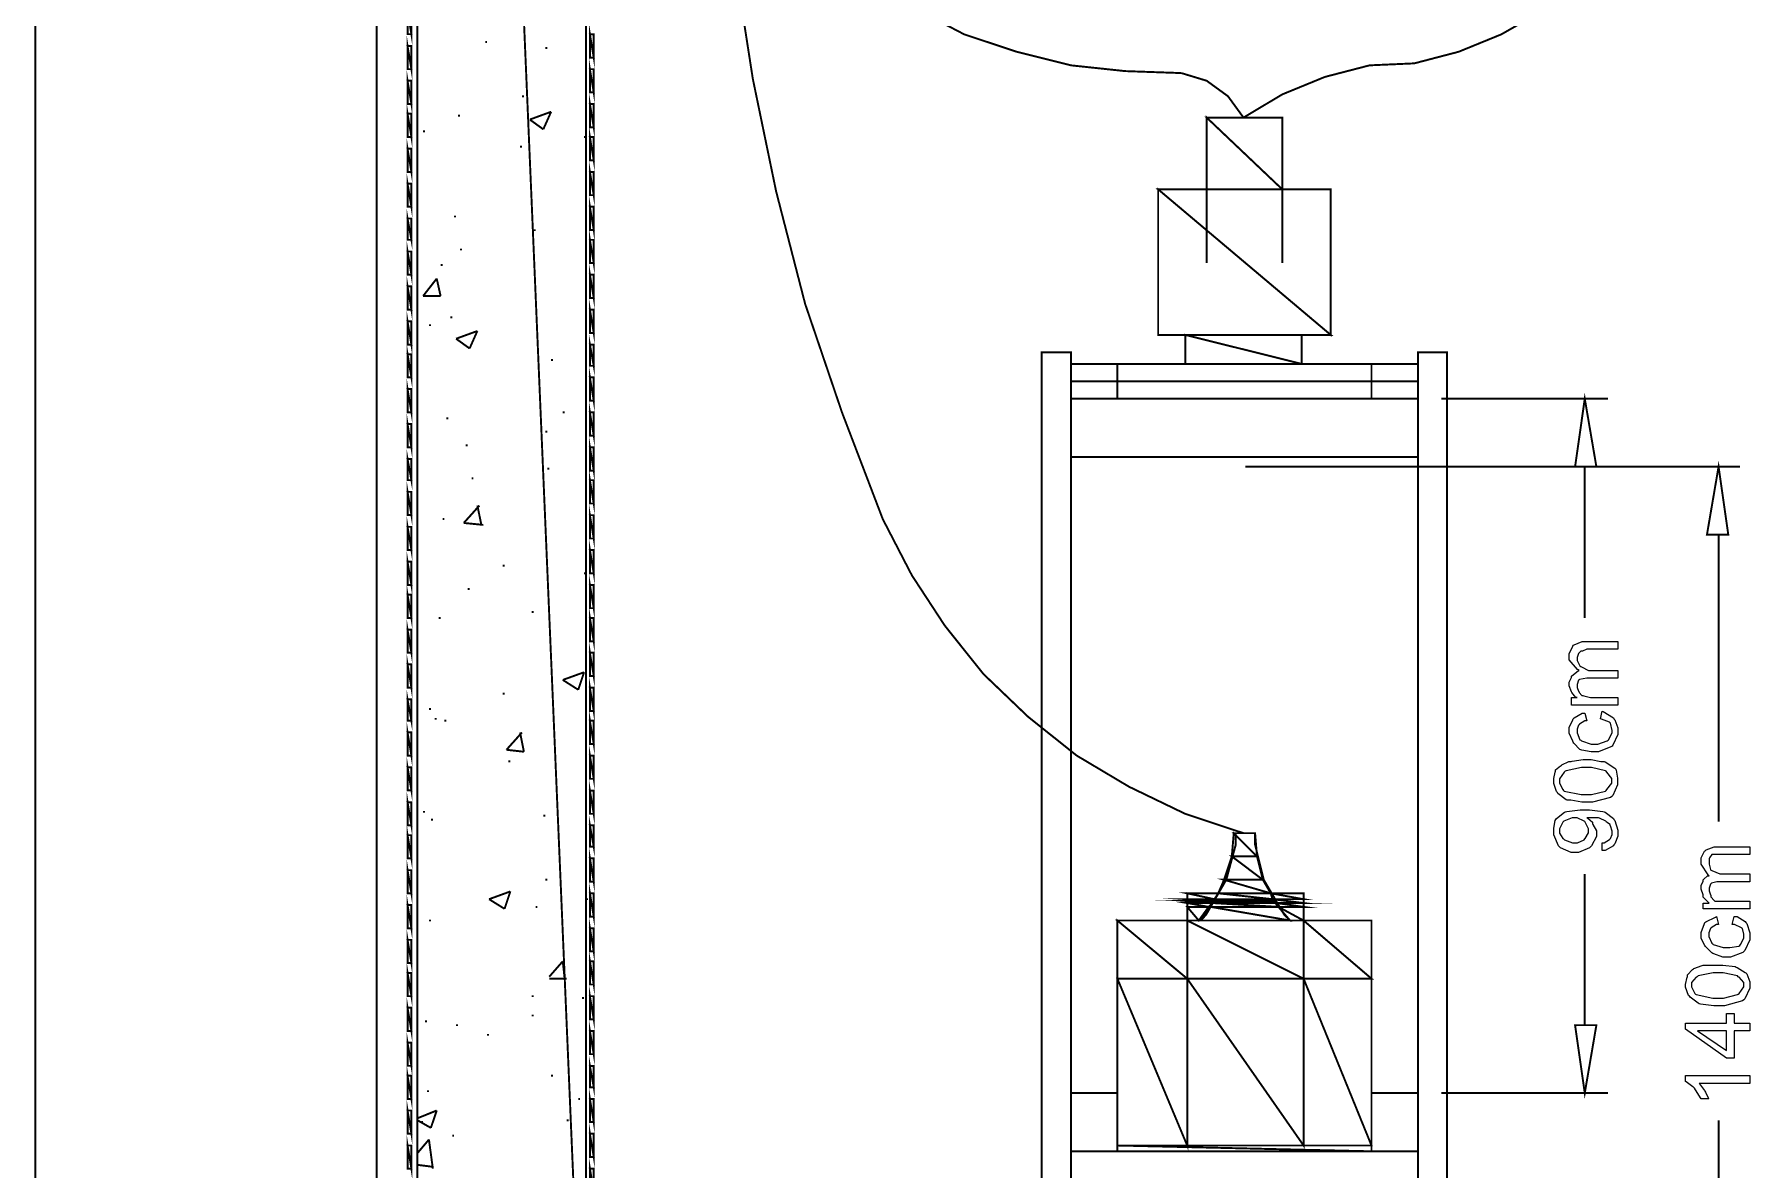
# Model space of a CAD drawing. Header units: metres. Extents: x -593 to 248, y 430 to 1024.
# Drawn here: x -518.93 to -481.42, y 874.8 to 899.62 of the extents above; entities that cross this region are included whole.
import ezdxf

# ---------------------------------------------------------------- set-up
doc = ezdxf.new("R2010")
doc.units = ezdxf.units.M
doc.header["$MEASUREMENT"] = 0
for name, color, linetype in [('C00-00-00-BLACK', 7, 'Continuous'), ('C00-7E-FF', 150, 'Continuous'), ('C00-FF-00', 3, 'Continuous'), ('C62-64-65', 252, 'Continuous'), ('C93-95-97', 253, 'Continuous'), ('CFF-00-00', 1, 'Continuous'), ('CFF-7E-00', 30, 'Continuous')]:
    doc.layers.add(name, color=color, linetype=linetype)

msp = doc.modelspace()

# ---------------------------------------------------------------- linework, layer by layer
at = {"layer": 'C00-00-00-BLACK', "const_width": 0.0423}
for points in [[(-506.871, 868.083), (-506.871, 967.316)], [(-510.558, 958.754), (-510.558, 868.083), (-506.871, 868.083)], [(-510.516, 908.564), (-511.45, 908.564), (-511.45, 872.788)], [(-509.074, 899.45), (-509.032, 899.45)], [(-507.76, 899.323), (-507.717, 899.323)], [(-508.27, 898.265), (-508.228, 898.265)], [(-509.669, 897.842), (-509.627, 897.842)], [(-508.1, 897.756), (-507.633, 897.926)], [(-508.1, 897.756), (-507.804, 897.543)], [(-507.804, 897.543), (-507.633, 897.926)], [(-493.297, 894.619), (-493.297, 897.799), (-491.644, 897.799), (-491.644, 894.619)], [(-510.432, 897.5), (-510.389, 897.5)], [(-506.912, 897.373), (-506.871, 897.373)], [(-508.312, 897.161), (-508.27, 897.161)], [(-491.644, 896.23), (-490.585, 896.23), (-490.585, 893.049), (-494.358, 893.049), (-494.358, 896.23), (-493.297, 896.23)], [(-509.754, 895.637), (-509.712, 895.637)], [(-508.016, 895.338), (-507.973, 895.338)], [(-509.627, 894.915), (-509.585, 894.915)], [(-510.432, 893.899), (-510.135, 894.28)], [(-510.05, 893.899), (-510.135, 894.28)], [(-510.05, 894.576), (-510.008, 894.576)], [(-510.432, 893.899), (-510.05, 893.899)], [(-510.305, 893.261), (-510.262, 893.261)], [(-509.839, 893.431), (-509.796, 893.431)], [(-509.712, 892.965), (-509.246, 893.134)], [(-509.712, 892.965), (-509.416, 892.753)], [(-509.416, 892.753), (-509.246, 893.134)], [(-493.766, 892.415), (-493.766, 893.049)], [(-491.221, 892.415), (-491.221, 893.049)], [(-507.633, 892.499), (-507.59, 892.499)], [(-496.903, 868.126), (-496.903, 892.669), (-496.265, 892.669), (-496.265, 868.126)], [(-496.265, 892.415), (-488.675, 892.415)], [(-495.25, 892.415), (-495.25, 891.653)], [(-489.693, 892.415), (-489.693, 891.653)], [(-488.04, 868.126), (-488.04, 892.669), (-488.675, 892.669), (-488.675, 868.126)], [(-496.265, 892.033), (-488.675, 892.033)], [(-496.265, 891.653), (-488.675, 891.653)], [(-507.378, 891.354), (-507.337, 891.354)], [(-509.923, 891.227), (-509.882, 891.227)], [(-507.76, 890.931), (-507.717, 890.931)], [(-509.5, 890.633), (-509.457, 890.633)], [(-496.265, 890.38), (-488.675, 890.38)], [(-509.373, 889.914), (-509.331, 889.914)], [(-507.717, 890.126), (-507.674, 890.126)], [(-510.008, 889.022), (-509.966, 889.022)], [(-509.543, 888.938), (-509.201, 889.319)], [(-509.158, 888.896), (-509.246, 889.319)], [(-509.543, 888.938), (-509.117, 888.896)], [(-508.694, 888.007), (-508.651, 888.007)], [(-506.912, 887.837), (-506.871, 887.837)], [(-509.457, 887.496), (-509.416, 887.496)], [(-510.093, 886.862), (-510.05, 886.862)], [(-508.059, 886.989), (-508.016, 886.989)], [(-507.378, 885.507), (-506.912, 885.675)], [(-507.04, 885.292), (-506.912, 885.675)], [(-507.378, 885.507), (-507.04, 885.292)], [(-508.694, 885.208), (-508.651, 885.208)], [(-510.305, 884.869), (-510.262, 884.869)], [(-510.178, 884.657), (-510.135, 884.657)], [(-509.966, 884.614), (-509.923, 884.614)], [(-508.609, 883.98), (-508.27, 884.36)], [(-508.228, 883.937), (-508.312, 884.36)], [(-508.609, 883.98), (-508.228, 883.937)], [(-508.566, 883.725), (-508.524, 883.725)], [(-510.432, 882.623), (-510.389, 882.623)], [(-510.262, 882.453), (-510.219, 882.453)], [(-507.804, 882.537), (-507.76, 882.537)], [(-493.427, 880.248), (-493.309, 880.376), (-492.868, 881.14), (-492.662, 881.904), (-492.662, 882.157)], [(-492.705, 882.157), (-492.239, 882.157)], [(-492.239, 882.157), (-492.239, 881.904), (-492.049, 881.14), (-491.602, 880.376), (-491.474, 880.248)], [(-508.99, 880.714), (-508.524, 880.884)], [(-508.651, 880.503), (-508.524, 880.884)], [(-507.76, 881.139), (-507.717, 881.139)], [(-491.897, 880.843), (-491.178, 880.843), (-491.178, 875.33), (-493.723, 875.33), (-493.723, 880.843), (-493.044, 880.843)], [(-508.99, 880.714), (-508.651, 880.503)], [(-507.973, 880.546), (-507.932, 880.546)], [(-506.871, 880.714), (-506.828, 880.714)], [(-510.305, 880.248), (-510.262, 880.248)], [(-489.693, 875.203), (-489.693, 880.248), (-495.25, 880.248), (-495.25, 875.203)], [(-507.674, 879.019), (-507.378, 879.357)], [(-507.337, 878.977), (-507.378, 879.357)], [(-507.674, 878.977), (-507.294, 878.977)], [(-495.25, 878.977), (-493.723, 878.977)], [(-491.178, 878.977), (-489.693, 878.977)], [(-508.059, 878.595), (-508.016, 878.595)], [(-506.955, 878.553), (-506.912, 878.553)], [(-508.059, 878.172), (-508.016, 878.172)], [(-510.389, 878.045), (-510.347, 878.045)], [(-509.712, 877.961), (-509.669, 877.961)], [(-509.032, 877.749), (-508.99, 877.749)], [(-507.633, 876.857), (-507.59, 876.857)], [(-510.347, 876.518), (-510.305, 876.518)], [(-507.04, 876.348), (-506.998, 876.348)], [(-496.265, 876.477), (-495.25, 876.477)], [(-489.693, 876.477), (-488.675, 876.477)], [(-510.558, 875.925), (-510.135, 876.095)], [(-510.262, 875.715), (-510.135, 876.095)], [(-510.558, 875.883), (-510.262, 875.715)], [(-510.474, 875.842), (-510.432, 875.842)], [(-509.796, 875.545), (-509.754, 875.545)], [(-507.294, 875.883), (-507.251, 875.883)], [(-510.558, 875.161), (-510.305, 875.46)], [(-510.219, 874.823), (-510.305, 875.46)], [(-496.265, 875.203), (-488.675, 875.203)], [(-510.558, 874.907), (-510.219, 874.864)]]:
    msp.add_lwpolyline(points, dxfattribs=at)
at = {"layer": 'C00-7E-FF', "const_width": 0.0423}
for points in [[(-518.914, 868.676), (-518.914, 909.922)], [(-488.167, 891.653), (-484.518, 891.653)], [(-492.451, 890.169), (-481.635, 890.169)], [(-485.029, 890.169), (-485.029, 886.862)], [(-482.103, 888.683), (-482.103, 882.411)], [(-485.029, 877.961), (-485.029, 881.265)], [(-488.167, 876.477), (-484.518, 876.477)], [(-482.103, 869.61), (-482.103, 875.883)]]:
    msp.add_lwpolyline(points, dxfattribs=at)
for points in [[(-485.241, 890.169), (-484.775, 890.169), (-485.029, 891.653), (-485.241, 890.169)], [(-482.357, 888.683), (-481.891, 888.683), (-482.103, 890.169), (-482.357, 888.683)], [(-485.241, 877.961), (-484.775, 877.961), (-485.029, 876.477), (-485.241, 877.961)]]:
    msp.add_lwpolyline(points, close=True, dxfattribs=at)
at = {"layer": 'C00-7E-FF'}
for points in [[(-485.241, 890.169), (-484.775, 890.169), (-485.029, 891.653), (-485.241, 890.169)], [(-482.357, 888.683), (-481.891, 888.683), (-482.103, 890.169), (-482.357, 888.683)], [(-485.241, 877.961), (-484.775, 877.961), (-485.029, 876.477), (-485.241, 877.961)]]:
    msp.add_lwpolyline(points, close=True, dxfattribs=at)
at = {"layer": 'C00-FF-00', "const_width": 0.0423}
for points in [[(-510.773, 900.13), (-510.688, 899.622), (-510.773, 899.622), (-510.773, 900.13)], [(-510.688, 900.13), (-510.773, 900.13), (-510.688, 899.622), (-510.688, 900.13)], [(-510.773, 899.365), (-510.688, 898.857), (-510.773, 898.857), (-510.773, 899.365)], [(-506.701, 899.619), (-506.785, 899.619), (-506.701, 899.111), (-506.701, 899.619)], [(-506.785, 899.619), (-506.701, 899.111), (-506.785, 899.111), (-506.785, 899.619)], [(-510.688, 899.365), (-510.773, 899.365), (-510.688, 898.857), (-510.688, 899.365)], [(-510.773, 898.604), (-510.688, 898.095), (-510.773, 898.095), (-510.773, 898.604)], [(-506.701, 898.857), (-506.785, 898.857), (-506.701, 898.349), (-506.701, 898.857)], [(-506.785, 898.857), (-506.701, 898.349), (-506.785, 898.349), (-506.785, 898.857)], [(-510.688, 898.604), (-510.773, 898.604), (-510.688, 898.095), (-510.688, 898.604)], [(-510.773, 897.883), (-510.688, 897.376), (-510.773, 897.376), (-510.773, 897.883)], [(-506.701, 898.095), (-506.785, 898.095), (-506.701, 897.587), (-506.701, 898.095)], [(-506.785, 898.095), (-506.701, 897.587), (-506.785, 897.587), (-506.785, 898.095)], [(-510.688, 897.883), (-510.773, 897.883), (-510.688, 897.376), (-510.688, 897.883)], [(-510.773, 897.118), (-510.688, 896.611), (-510.773, 896.611), (-510.773, 897.118)], [(-506.701, 897.373), (-506.785, 897.373), (-506.701, 896.865), (-506.701, 897.373)], [(-506.785, 897.373), (-506.701, 896.865), (-506.785, 896.865), (-506.785, 897.373)], [(-510.688, 897.118), (-510.773, 897.118), (-510.688, 896.611), (-510.688, 897.118)], [(-510.773, 896.356), (-510.688, 895.849), (-510.773, 895.849), (-510.773, 896.356)], [(-506.701, 896.611), (-506.785, 896.611), (-506.701, 896.103), (-506.701, 896.611)], [(-506.785, 896.611), (-506.701, 896.103), (-506.785, 896.103), (-506.785, 896.611)], [(-510.688, 896.356), (-510.773, 896.356), (-510.688, 895.849), (-510.688, 896.356)], [(-510.773, 895.593), (-510.688, 895.127), (-510.773, 895.127), (-510.773, 895.593)], [(-506.701, 895.849), (-506.785, 895.849), (-506.701, 895.341), (-506.701, 895.849)], [(-506.785, 895.849), (-506.701, 895.341), (-506.785, 895.341), (-506.785, 895.849)], [(-510.688, 895.593), (-510.773, 895.593), (-510.688, 895.127), (-510.688, 895.593)], [(-510.773, 894.872), (-510.688, 894.365), (-510.773, 894.365), (-510.773, 894.872)], [(-506.701, 895.127), (-506.785, 895.127), (-506.701, 894.619), (-506.701, 895.127)], [(-506.785, 895.127), (-506.701, 894.619), (-506.785, 894.619), (-506.785, 895.127)], [(-510.688, 894.872), (-510.773, 894.872), (-510.688, 894.365), (-510.688, 894.872)], [(-510.773, 894.11), (-510.688, 893.603), (-510.773, 893.603), (-510.773, 894.11)], [(-506.701, 894.365), (-506.785, 894.365), (-506.701, 893.856), (-506.701, 894.365)], [(-506.785, 894.365), (-506.701, 893.856), (-506.785, 893.856), (-506.785, 894.365)], [(-510.688, 894.11), (-510.773, 894.11), (-510.688, 893.603), (-510.688, 894.11)], [(-510.773, 893.345), (-510.688, 892.838), (-510.773, 892.838), (-510.773, 893.345)], [(-506.701, 893.6), (-506.785, 893.6), (-506.701, 893.092), (-506.701, 893.6)], [(-506.785, 893.6), (-506.701, 893.092), (-506.785, 893.092), (-506.785, 893.6)], [(-510.688, 893.345), (-510.773, 893.345), (-510.688, 892.838), (-510.688, 893.345)], [(-510.773, 892.626), (-510.688, 892.119), (-510.773, 892.119), (-510.773, 892.626)], [(-506.701, 892.838), (-506.785, 892.838), (-506.701, 892.372), (-506.701, 892.838)], [(-506.785, 892.838), (-506.701, 892.372), (-506.785, 892.372), (-506.785, 892.838)], [(-510.688, 892.626), (-510.773, 892.626), (-510.688, 892.119), (-510.688, 892.626)], [(-510.773, 891.864), (-510.688, 891.357), (-510.773, 891.357), (-510.773, 891.864)], [(-506.701, 892.119), (-506.785, 892.119), (-506.701, 891.61), (-506.701, 892.119)], [(-506.785, 892.119), (-506.701, 891.61), (-506.785, 891.61), (-506.785, 892.119)], [(-510.688, 891.864), (-510.773, 891.864), (-510.688, 891.357), (-510.688, 891.864)], [(-510.773, 891.099), (-510.688, 890.592), (-510.773, 890.592), (-510.773, 891.099)], [(-506.701, 891.354), (-506.785, 891.354), (-506.701, 890.846), (-506.701, 891.354)], [(-506.785, 891.354), (-506.701, 890.846), (-506.785, 890.846), (-506.785, 891.354)], [(-510.688, 891.099), (-510.773, 891.099), (-510.688, 890.592), (-510.688, 891.099)], [(-510.773, 890.337), (-510.688, 889.873), (-510.773, 889.873), (-510.773, 890.337)], [(-506.701, 890.592), (-506.785, 890.592), (-506.701, 890.084), (-506.701, 890.592)], [(-506.785, 890.592), (-506.701, 890.084), (-506.785, 890.084), (-506.785, 890.592)], [(-510.688, 890.337), (-510.773, 890.337), (-510.688, 889.873), (-510.688, 890.337)], [(-510.773, 889.618), (-510.688, 889.111), (-510.773, 889.111), (-510.773, 889.618)], [(-506.701, 889.873), (-506.785, 889.873), (-506.701, 889.364), (-506.701, 889.873)], [(-506.785, 889.873), (-506.701, 889.364), (-506.785, 889.364), (-506.785, 889.873)], [(-510.688, 889.618), (-510.773, 889.618), (-510.688, 889.111), (-510.688, 889.618)], [(-510.773, 888.853), (-510.688, 888.346), (-510.773, 888.346), (-510.773, 888.853)], [(-506.701, 889.108), (-506.785, 889.108), (-506.701, 888.599), (-506.701, 889.108)], [(-506.785, 889.108), (-506.701, 888.599), (-506.785, 888.599), (-506.785, 889.108)], [(-510.688, 888.853), (-510.773, 888.853), (-510.688, 888.346), (-510.688, 888.853)], [(-510.773, 888.091), (-510.688, 887.584), (-510.773, 887.584), (-510.773, 888.091)], [(-506.701, 888.346), (-506.785, 888.346), (-506.701, 887.837), (-506.701, 888.346)], [(-506.785, 888.346), (-506.701, 887.837), (-506.785, 887.837), (-506.785, 888.346)], [(-510.688, 888.091), (-510.773, 888.091), (-510.688, 887.584), (-510.688, 888.091)], [(-510.773, 887.369), (-510.688, 886.862), (-510.773, 886.862), (-510.773, 887.369)], [(-506.701, 887.584), (-506.785, 887.584), (-506.701, 887.075), (-506.701, 887.584)], [(-506.785, 887.584), (-506.701, 887.075), (-506.785, 887.075), (-506.785, 887.584)], [(-510.688, 887.369), (-510.773, 887.369), (-510.688, 886.862), (-510.688, 887.369)], [(-510.773, 886.607), (-510.688, 886.1), (-510.773, 886.1), (-510.773, 886.607)], [(-506.701, 886.862), (-506.785, 886.862), (-506.701, 886.353), (-506.701, 886.862)], [(-506.785, 886.862), (-506.701, 886.353), (-506.785, 886.353), (-506.785, 886.862)], [(-510.688, 886.607), (-510.773, 886.607), (-510.688, 886.1), (-510.688, 886.607)], [(-510.773, 885.845), (-510.688, 885.338), (-510.773, 885.338), (-510.773, 885.845)], [(-506.701, 886.1), (-506.785, 886.1), (-506.701, 885.591), (-506.701, 886.1)], [(-506.785, 886.1), (-506.701, 885.591), (-506.785, 885.591), (-506.785, 886.1)], [(-510.688, 885.845), (-510.773, 885.845), (-510.688, 885.338), (-510.688, 885.845)], [(-510.773, 885.08), (-510.688, 884.614), (-510.773, 884.614), (-510.773, 885.08)], [(-506.701, 885.335), (-506.785, 885.335), (-506.701, 884.826), (-506.701, 885.335)], [(-506.785, 885.335), (-506.701, 884.826), (-506.785, 884.826), (-506.785, 885.335)], [(-510.688, 885.08), (-510.773, 885.08), (-510.688, 884.614), (-510.688, 885.08)], [(-510.773, 884.36), (-510.688, 883.853), (-510.773, 883.853), (-510.773, 884.36)], [(-506.701, 884.614), (-506.785, 884.614), (-506.701, 884.107), (-506.701, 884.614)], [(-506.785, 884.614), (-506.701, 884.107), (-506.785, 884.107), (-506.785, 884.614)], [(-510.688, 884.36), (-510.773, 884.36), (-510.688, 883.853), (-510.688, 884.36)], [(-510.773, 883.598), (-510.688, 883.091), (-510.773, 883.091), (-510.773, 883.598)], [(-506.701, 883.853), (-506.785, 883.853), (-506.701, 883.345), (-506.701, 883.853)], [(-506.785, 883.853), (-506.701, 883.345), (-506.785, 883.345), (-506.785, 883.853)], [(-510.688, 883.598), (-510.773, 883.598), (-510.688, 883.091), (-510.688, 883.598)], [(-510.773, 882.834), (-510.688, 882.327), (-510.773, 882.327), (-510.773, 882.834)], [(-506.701, 883.089), (-506.785, 883.089), (-506.701, 882.58), (-506.701, 883.089)], [(-506.785, 883.089), (-506.701, 882.58), (-506.785, 882.58), (-506.785, 883.089)], [(-510.688, 882.834), (-510.773, 882.834), (-510.688, 882.327), (-510.688, 882.834)], [(-510.773, 882.114), (-510.688, 881.606), (-510.773, 881.606), (-510.773, 882.114)], [(-506.701, 882.327), (-506.785, 882.327), (-506.701, 881.861), (-506.701, 882.327)], [(-506.785, 882.327), (-506.701, 881.861), (-506.785, 881.861), (-506.785, 882.327)], [(-510.688, 882.114), (-510.773, 882.114), (-510.688, 881.606), (-510.688, 882.114)], [(-510.773, 881.349), (-510.688, 880.843), (-510.773, 880.843), (-510.773, 881.349)], [(-506.701, 881.606), (-506.785, 881.606), (-506.701, 881.099), (-506.701, 881.606)], [(-506.785, 881.606), (-506.701, 881.099), (-506.785, 881.099), (-506.785, 881.606)], [(-510.688, 881.349), (-510.773, 881.349), (-510.688, 880.843), (-510.688, 881.349)], [(-510.773, 880.587), (-510.688, 880.08), (-510.773, 880.08), (-510.773, 880.587)], [(-506.701, 880.843), (-506.785, 880.843), (-506.701, 880.334), (-506.701, 880.843)], [(-506.785, 880.843), (-506.701, 880.334), (-506.785, 880.334), (-506.785, 880.843)], [(-510.688, 880.587), (-510.773, 880.587), (-510.688, 880.08), (-510.688, 880.587)], [(-510.773, 879.825), (-510.688, 879.318), (-510.773, 879.318), (-510.773, 879.825)], [(-506.701, 880.08), (-506.785, 880.08), (-506.701, 879.572), (-506.701, 880.08)], [(-506.785, 880.08), (-506.701, 879.572), (-506.785, 879.572), (-506.785, 880.08)], [(-510.688, 879.825), (-510.773, 879.825), (-510.688, 879.318), (-510.688, 879.825)], [(-510.773, 879.103), (-510.688, 878.595), (-510.773, 878.595), (-510.773, 879.103)], [(-506.701, 879.357), (-506.785, 879.357), (-506.701, 878.85), (-506.701, 879.357)], [(-506.785, 879.357), (-506.701, 878.85), (-506.785, 878.85), (-506.785, 879.357)], [(-510.688, 879.103), (-510.773, 879.103), (-510.688, 878.595), (-510.688, 879.103)], [(-510.773, 878.341), (-510.688, 877.834), (-510.773, 877.834), (-510.773, 878.341)], [(-506.701, 878.595), (-506.785, 878.595), (-506.701, 878.088), (-506.701, 878.595)], [(-506.785, 878.595), (-506.701, 878.088), (-506.785, 878.088), (-506.785, 878.595)], [(-510.688, 878.341), (-510.773, 878.341), (-510.688, 877.834), (-510.688, 878.341)], [(-510.773, 877.579), (-510.688, 877.072), (-510.773, 877.072), (-510.773, 877.579)], [(-506.701, 877.834), (-506.785, 877.834), (-506.701, 877.326), (-506.701, 877.834)], [(-506.785, 877.834), (-506.701, 877.326), (-506.785, 877.326), (-506.785, 877.834)], [(-510.688, 877.579), (-510.773, 877.579), (-510.688, 877.072), (-510.688, 877.579)], [(-510.773, 876.857), (-510.688, 876.348), (-510.773, 876.348), (-510.773, 876.857)], [(-506.701, 877.069), (-506.785, 877.069), (-506.701, 876.604), (-506.701, 877.069)], [(-506.785, 877.069), (-506.701, 876.604), (-506.785, 876.604), (-506.785, 877.069)], [(-510.688, 876.857), (-510.773, 876.857), (-510.688, 876.348), (-510.688, 876.857)], [(-510.773, 876.095), (-510.688, 875.586), (-510.773, 875.586), (-510.773, 876.095)], [(-506.701, 876.348), (-506.785, 876.348), (-506.701, 875.842), (-506.701, 876.348)], [(-506.785, 876.348), (-506.701, 875.842), (-506.785, 875.842), (-506.785, 876.348)], [(-510.688, 876.095), (-510.773, 876.095), (-510.688, 875.586), (-510.688, 876.095)], [(-510.773, 875.33), (-510.688, 874.823), (-510.773, 874.823), (-510.773, 875.33)], [(-506.701, 875.586), (-506.785, 875.586), (-506.701, 875.08), (-506.701, 875.586)], [(-506.785, 875.586), (-506.701, 875.08), (-506.785, 875.08), (-506.785, 875.586)], [(-510.688, 875.33), (-510.773, 875.33), (-510.688, 874.823), (-510.688, 875.33)], [(-506.701, 874.823), (-506.785, 874.823), (-506.701, 874.315), (-506.701, 874.823)], [(-506.785, 874.823), (-506.701, 874.315), (-506.785, 874.315), (-506.785, 874.823)]]:
    msp.add_lwpolyline(points, close=True, dxfattribs=at)
at = {"layer": 'C00-FF-00'}
for points in [[(-506.701, 899.619), (-506.785, 899.619), (-506.701, 899.111), (-506.701, 899.619)], [(-506.785, 899.619), (-506.701, 899.111), (-506.785, 899.111), (-506.785, 899.619)], [(-510.688, 899.365), (-510.773, 899.365), (-510.688, 898.857), (-510.688, 899.365)], [(-510.773, 899.365), (-510.688, 898.857), (-510.773, 898.857), (-510.773, 899.365)], [(-506.701, 898.857), (-506.785, 898.857), (-506.701, 898.349), (-506.701, 898.857)], [(-506.785, 898.857), (-506.701, 898.349), (-506.785, 898.349), (-506.785, 898.857)], [(-510.688, 898.604), (-510.773, 898.604), (-510.688, 898.095), (-510.688, 898.604)], [(-510.773, 898.604), (-510.688, 898.095), (-510.773, 898.095), (-510.773, 898.604)], [(-506.701, 898.095), (-506.785, 898.095), (-506.701, 897.587), (-506.701, 898.095)], [(-506.785, 898.095), (-506.701, 897.587), (-506.785, 897.587), (-506.785, 898.095)], [(-510.688, 897.883), (-510.773, 897.883), (-510.688, 897.376), (-510.688, 897.883)], [(-510.773, 897.883), (-510.688, 897.376), (-510.773, 897.376), (-510.773, 897.883)], [(-506.701, 897.373), (-506.785, 897.373), (-506.701, 896.865), (-506.701, 897.373)], [(-506.785, 897.373), (-506.701, 896.865), (-506.785, 896.865), (-506.785, 897.373)], [(-510.688, 897.118), (-510.773, 897.118), (-510.688, 896.611), (-510.688, 897.118)], [(-510.773, 897.118), (-510.688, 896.611), (-510.773, 896.611), (-510.773, 897.118)], [(-506.701, 896.611), (-506.785, 896.611), (-506.701, 896.103), (-506.701, 896.611)], [(-506.785, 896.611), (-506.701, 896.103), (-506.785, 896.103), (-506.785, 896.611)], [(-510.688, 896.356), (-510.773, 896.356), (-510.688, 895.849), (-510.688, 896.356)], [(-510.773, 896.356), (-510.688, 895.849), (-510.773, 895.849), (-510.773, 896.356)], [(-506.701, 895.849), (-506.785, 895.849), (-506.701, 895.341), (-506.701, 895.849)], [(-506.785, 895.849), (-506.701, 895.341), (-506.785, 895.341), (-506.785, 895.849)], [(-510.688, 895.593), (-510.773, 895.593), (-510.688, 895.127), (-510.688, 895.593)], [(-510.773, 895.593), (-510.688, 895.127), (-510.773, 895.127), (-510.773, 895.593)], [(-506.701, 895.127), (-506.785, 895.127), (-506.701, 894.619), (-506.701, 895.127)], [(-506.785, 895.127), (-506.701, 894.619), (-506.785, 894.619), (-506.785, 895.127)], [(-510.688, 894.872), (-510.773, 894.872), (-510.688, 894.365), (-510.688, 894.872)], [(-510.773, 894.872), (-510.688, 894.365), (-510.773, 894.365), (-510.773, 894.872)], [(-506.701, 894.365), (-506.785, 894.365), (-506.701, 893.856), (-506.701, 894.365)], [(-506.785, 894.365), (-506.701, 893.856), (-506.785, 893.856), (-506.785, 894.365)], [(-510.688, 894.11), (-510.773, 894.11), (-510.688, 893.603), (-510.688, 894.11)], [(-510.773, 894.11), (-510.688, 893.603), (-510.773, 893.603), (-510.773, 894.11)], [(-506.701, 893.6), (-506.785, 893.6), (-506.701, 893.092), (-506.701, 893.6)], [(-506.785, 893.6), (-506.701, 893.092), (-506.785, 893.092), (-506.785, 893.6)], [(-510.688, 893.345), (-510.773, 893.345), (-510.688, 892.838), (-510.688, 893.345)], [(-510.773, 893.345), (-510.688, 892.838), (-510.773, 892.838), (-510.773, 893.345)], [(-506.701, 892.838), (-506.785, 892.838), (-506.701, 892.372), (-506.701, 892.838)], [(-506.785, 892.838), (-506.701, 892.372), (-506.785, 892.372), (-506.785, 892.838)], [(-510.688, 892.626), (-510.773, 892.626), (-510.688, 892.119), (-510.688, 892.626)], [(-510.773, 892.626), (-510.688, 892.119), (-510.773, 892.119), (-510.773, 892.626)], [(-506.701, 892.119), (-506.785, 892.119), (-506.701, 891.61), (-506.701, 892.119)], [(-506.785, 892.119), (-506.701, 891.61), (-506.785, 891.61), (-506.785, 892.119)], [(-510.688, 891.864), (-510.773, 891.864), (-510.688, 891.357), (-510.688, 891.864)], [(-510.773, 891.864), (-510.688, 891.357), (-510.773, 891.357), (-510.773, 891.864)], [(-506.701, 891.354), (-506.785, 891.354), (-506.701, 890.846), (-506.701, 891.354)], [(-506.785, 891.354), (-506.701, 890.846), (-506.785, 890.846), (-506.785, 891.354)], [(-510.688, 891.099), (-510.773, 891.099), (-510.688, 890.592), (-510.688, 891.099)], [(-510.773, 891.099), (-510.688, 890.592), (-510.773, 890.592), (-510.773, 891.099)], [(-506.701, 890.592), (-506.785, 890.592), (-506.701, 890.084), (-506.701, 890.592)], [(-506.785, 890.592), (-506.701, 890.084), (-506.785, 890.084), (-506.785, 890.592)], [(-510.688, 890.337), (-510.773, 890.337), (-510.688, 889.873), (-510.688, 890.337)], [(-510.773, 890.337), (-510.688, 889.873), (-510.773, 889.873), (-510.773, 890.337)], [(-506.701, 889.873), (-506.785, 889.873), (-506.701, 889.364), (-506.701, 889.873)], [(-506.785, 889.873), (-506.701, 889.364), (-506.785, 889.364), (-506.785, 889.873)], [(-510.688, 889.618), (-510.773, 889.618), (-510.688, 889.111), (-510.688, 889.618)], [(-510.773, 889.618), (-510.688, 889.111), (-510.773, 889.111), (-510.773, 889.618)], [(-506.701, 889.108), (-506.785, 889.108), (-506.701, 888.599), (-506.701, 889.108)], [(-506.785, 889.108), (-506.701, 888.599), (-506.785, 888.599), (-506.785, 889.108)], [(-510.688, 888.853), (-510.773, 888.853), (-510.688, 888.346), (-510.688, 888.853)], [(-510.773, 888.853), (-510.688, 888.346), (-510.773, 888.346), (-510.773, 888.853)], [(-506.701, 888.346), (-506.785, 888.346), (-506.701, 887.837), (-506.701, 888.346)], [(-506.785, 888.346), (-506.701, 887.837), (-506.785, 887.837), (-506.785, 888.346)], [(-510.688, 888.091), (-510.773, 888.091), (-510.688, 887.584), (-510.688, 888.091)], [(-510.773, 888.091), (-510.688, 887.584), (-510.773, 887.584), (-510.773, 888.091)], [(-506.701, 887.584), (-506.785, 887.584), (-506.701, 887.075), (-506.701, 887.584)], [(-506.785, 887.584), (-506.701, 887.075), (-506.785, 887.075), (-506.785, 887.584)], [(-510.688, 887.369), (-510.773, 887.369), (-510.688, 886.862), (-510.688, 887.369)], [(-510.773, 887.369), (-510.688, 886.862), (-510.773, 886.862), (-510.773, 887.369)], [(-506.701, 886.862), (-506.785, 886.862), (-506.701, 886.353), (-506.701, 886.862)], [(-506.785, 886.862), (-506.701, 886.353), (-506.785, 886.353), (-506.785, 886.862)], [(-510.688, 886.607), (-510.773, 886.607), (-510.688, 886.1), (-510.688, 886.607)], [(-510.773, 886.607), (-510.688, 886.1), (-510.773, 886.1), (-510.773, 886.607)], [(-506.701, 886.1), (-506.785, 886.1), (-506.701, 885.591), (-506.701, 886.1)], [(-506.785, 886.1), (-506.701, 885.591), (-506.785, 885.591), (-506.785, 886.1)], [(-510.688, 885.845), (-510.773, 885.845), (-510.688, 885.338), (-510.688, 885.845)], [(-510.773, 885.845), (-510.688, 885.338), (-510.773, 885.338), (-510.773, 885.845)], [(-506.701, 885.335), (-506.785, 885.335), (-506.701, 884.826), (-506.701, 885.335)], [(-506.785, 885.335), (-506.701, 884.826), (-506.785, 884.826), (-506.785, 885.335)], [(-510.688, 885.08), (-510.773, 885.08), (-510.688, 884.614), (-510.688, 885.08)], [(-510.773, 885.08), (-510.688, 884.614), (-510.773, 884.614), (-510.773, 885.08)], [(-506.701, 884.614), (-506.785, 884.614), (-506.701, 884.107), (-506.701, 884.614)], [(-506.785, 884.614), (-506.701, 884.107), (-506.785, 884.107), (-506.785, 884.614)], [(-510.688, 884.36), (-510.773, 884.36), (-510.688, 883.853), (-510.688, 884.36)], [(-510.773, 884.36), (-510.688, 883.853), (-510.773, 883.853), (-510.773, 884.36)], [(-506.701, 883.853), (-506.785, 883.853), (-506.701, 883.345), (-506.701, 883.853)], [(-506.785, 883.853), (-506.701, 883.345), (-506.785, 883.345), (-506.785, 883.853)], [(-510.688, 883.598), (-510.773, 883.598), (-510.688, 883.091), (-510.688, 883.598)], [(-510.773, 883.598), (-510.688, 883.091), (-510.773, 883.091), (-510.773, 883.598)], [(-506.701, 883.089), (-506.785, 883.089), (-506.701, 882.58), (-506.701, 883.089)], [(-506.785, 883.089), (-506.701, 882.58), (-506.785, 882.58), (-506.785, 883.089)], [(-510.688, 882.834), (-510.773, 882.834), (-510.688, 882.327), (-510.688, 882.834)], [(-510.773, 882.834), (-510.688, 882.327), (-510.773, 882.327), (-510.773, 882.834)], [(-506.701, 882.327), (-506.785, 882.327), (-506.701, 881.861), (-506.701, 882.327)], [(-506.785, 882.327), (-506.701, 881.861), (-506.785, 881.861), (-506.785, 882.327)], [(-510.688, 882.114), (-510.773, 882.114), (-510.688, 881.606), (-510.688, 882.114)], [(-510.773, 882.114), (-510.688, 881.606), (-510.773, 881.606), (-510.773, 882.114)], [(-506.701, 881.606), (-506.785, 881.606), (-506.701, 881.099), (-506.701, 881.606)], [(-506.785, 881.606), (-506.701, 881.099), (-506.785, 881.099), (-506.785, 881.606)], [(-510.688, 881.349), (-510.773, 881.349), (-510.688, 880.843), (-510.688, 881.349)], [(-510.773, 881.349), (-510.688, 880.843), (-510.773, 880.843), (-510.773, 881.349)], [(-506.701, 880.843), (-506.785, 880.843), (-506.701, 880.334), (-506.701, 880.843)], [(-506.785, 880.843), (-506.701, 880.334), (-506.785, 880.334), (-506.785, 880.843)], [(-510.688, 880.587), (-510.773, 880.587), (-510.688, 880.08), (-510.688, 880.587)], [(-510.773, 880.587), (-510.688, 880.08), (-510.773, 880.08), (-510.773, 880.587)], [(-506.701, 880.08), (-506.785, 880.08), (-506.701, 879.572), (-506.701, 880.08)], [(-506.785, 880.08), (-506.701, 879.572), (-506.785, 879.572), (-506.785, 880.08)], [(-510.688, 879.825), (-510.773, 879.825), (-510.688, 879.318), (-510.688, 879.825)], [(-510.773, 879.825), (-510.688, 879.318), (-510.773, 879.318), (-510.773, 879.825)], [(-506.701, 879.357), (-506.785, 879.357), (-506.701, 878.85), (-506.701, 879.357)], [(-506.785, 879.357), (-506.701, 878.85), (-506.785, 878.85), (-506.785, 879.357)], [(-510.688, 879.103), (-510.773, 879.103), (-510.688, 878.595), (-510.688, 879.103)], [(-510.773, 879.103), (-510.688, 878.595), (-510.773, 878.595), (-510.773, 879.103)], [(-506.701, 878.595), (-506.785, 878.595), (-506.701, 878.088), (-506.701, 878.595)], [(-506.785, 878.595), (-506.701, 878.088), (-506.785, 878.088), (-506.785, 878.595)], [(-510.688, 878.341), (-510.773, 878.341), (-510.688, 877.834), (-510.688, 878.341)], [(-510.773, 878.341), (-510.688, 877.834), (-510.773, 877.834), (-510.773, 878.341)], [(-506.701, 877.834), (-506.785, 877.834), (-506.701, 877.326), (-506.701, 877.834)], [(-506.785, 877.834), (-506.701, 877.326), (-506.785, 877.326), (-506.785, 877.834)], [(-510.688, 877.579), (-510.773, 877.579), (-510.688, 877.072), (-510.688, 877.579)], [(-510.773, 877.579), (-510.688, 877.072), (-510.773, 877.072), (-510.773, 877.579)], [(-506.701, 877.069), (-506.785, 877.069), (-506.701, 876.604), (-506.701, 877.069)], [(-506.785, 877.069), (-506.701, 876.604), (-506.785, 876.604), (-506.785, 877.069)], [(-510.688, 876.857), (-510.773, 876.857), (-510.688, 876.348), (-510.688, 876.857)], [(-510.773, 876.857), (-510.688, 876.348), (-510.773, 876.348), (-510.773, 876.857)], [(-506.701, 876.348), (-506.785, 876.348), (-506.701, 875.842), (-506.701, 876.348)], [(-506.785, 876.348), (-506.701, 875.842), (-506.785, 875.842), (-506.785, 876.348)], [(-510.688, 876.095), (-510.773, 876.095), (-510.688, 875.586), (-510.688, 876.095)], [(-510.773, 876.095), (-510.688, 875.586), (-510.773, 875.586), (-510.773, 876.095)], [(-506.701, 875.586), (-506.785, 875.586), (-506.701, 875.08), (-506.701, 875.586)], [(-506.785, 875.586), (-506.701, 875.08), (-506.785, 875.08), (-506.785, 875.586)], [(-510.688, 875.33), (-510.773, 875.33), (-510.688, 874.823), (-510.688, 875.33)], [(-510.773, 875.33), (-510.688, 874.823), (-510.773, 874.823), (-510.773, 875.33)], [(-506.701, 874.823), (-506.785, 874.823), (-506.701, 874.315), (-506.701, 874.823)], [(-506.785, 874.823), (-506.701, 874.315), (-506.785, 874.315), (-506.785, 874.823)]]:
    msp.add_lwpolyline(points, close=True, dxfattribs=at)
at = {"layer": 'C62-64-65', "const_width": 0.0423}
for points in [[(-491.644, 897.799), (-493.297, 897.799), (-491.644, 896.23), (-491.644, 897.799)], [(-493.297, 897.799), (-491.644, 896.23), (-493.297, 896.23), (-493.297, 897.799)], [(-490.585, 896.23), (-494.358, 896.23), (-490.585, 893.049), (-490.585, 896.23)], [(-494.358, 896.23), (-490.585, 893.049), (-494.358, 893.049), (-494.358, 896.23)], [(-491.221, 893.049), (-493.766, 893.049), (-491.221, 892.415), (-491.221, 893.049)], [(-493.766, 893.049), (-491.221, 892.415), (-493.766, 892.415), (-493.766, 893.049)], [(-492.705, 882.157), (-492.196, 881.649), (-492.747, 881.649), (-492.705, 882.157)], [(-492.239, 882.157), (-492.705, 882.157), (-492.196, 881.649), (-492.239, 882.157)], [(-492.747, 881.649), (-492.069, 881.139), (-492.917, 881.139), (-492.747, 881.649)], [(-492.196, 881.649), (-492.747, 881.649), (-492.069, 881.139), (-492.196, 881.649)], [(-492.917, 881.139), (-491.897, 880.843), (-493.044, 880.843), (-492.917, 881.139)], [(-493.044, 880.843), (-493.723, 880.843), (-493.128, 880.714), (-493.044, 880.843)], [(-493.723, 880.843), (-493.128, 880.714), (-493.723, 880.714), (-493.723, 880.843)], [(-491.897, 880.843), (-493.044, 880.843), (-491.856, 880.714), (-491.897, 880.843)], [(-493.044, 880.843), (-491.856, 880.714), (-493.128, 880.714), (-493.044, 880.843)], [(-492.069, 881.139), (-492.917, 881.139), (-491.897, 880.843), (-492.069, 881.139)], [(-491.178, 880.843), (-491.897, 880.843), (-491.178, 880.714), (-491.178, 880.843)], [(-491.897, 880.843), (-491.178, 880.714), (-491.856, 880.714), (-491.897, 880.843)], [(-491.856, 880.714), (-493.128, 880.714), (-491.813, 880.673), (-491.856, 880.714)], [(-491.813, 880.673), (-493.128, 880.673), (-491.77, 880.63), (-491.813, 880.673)], [(-493.128, 880.714), (-493.723, 880.714), (-493.128, 880.673), (-493.128, 880.714)], [(-493.128, 880.673), (-493.723, 880.673), (-493.17, 880.63), (-493.128, 880.673)], [(-493.17, 880.63), (-493.723, 880.63), (-493.254, 880.546), (-493.17, 880.63)], [(-491.77, 880.63), (-493.17, 880.63), (-491.728, 880.546), (-491.77, 880.63)], [(-493.254, 880.546), (-493.723, 880.546), (-493.47, 880.248), (-493.254, 880.546)], [(-493.723, 880.714), (-493.128, 880.673), (-493.723, 880.673), (-493.723, 880.714)], [(-493.723, 880.673), (-493.17, 880.63), (-493.723, 880.63), (-493.723, 880.673)], [(-493.723, 880.63), (-493.254, 880.546), (-493.723, 880.546), (-493.723, 880.63)], [(-493.723, 880.546), (-493.47, 880.248), (-493.723, 880.248), (-493.723, 880.546)], [(-493.213, 880.546), (-491.474, 880.248), (-493.47, 880.248), (-493.213, 880.546)], [(-491.728, 880.546), (-493.213, 880.546), (-491.474, 880.248), (-491.728, 880.546)], [(-493.17, 880.63), (-491.728, 880.546), (-493.213, 880.546), (-493.17, 880.63)], [(-493.128, 880.673), (-491.77, 880.63), (-493.17, 880.63), (-493.128, 880.673)], [(-493.128, 880.714), (-491.813, 880.673), (-493.128, 880.673), (-493.128, 880.714)], [(-491.178, 880.714), (-491.856, 880.714), (-491.178, 880.63), (-491.178, 880.714)], [(-491.178, 880.63), (-491.77, 880.63), (-491.178, 880.546), (-491.178, 880.63)], [(-491.856, 880.714), (-491.178, 880.63), (-491.77, 880.63), (-491.856, 880.714)], [(-491.728, 880.546), (-491.178, 880.248), (-491.474, 880.248), (-491.728, 880.546)], [(-491.178, 880.546), (-491.728, 880.546), (-491.178, 880.248), (-491.178, 880.546)], [(-491.77, 880.63), (-491.178, 880.546), (-491.728, 880.546), (-491.77, 880.63)], [(-493.723, 880.248), (-495.25, 880.248), (-493.723, 878.977), (-493.723, 880.248)], [(-495.25, 880.248), (-493.723, 878.977), (-495.25, 878.977), (-495.25, 880.248)], [(-491.178, 880.248), (-493.723, 880.248), (-491.178, 878.977), (-491.178, 880.248)], [(-493.723, 880.248), (-491.178, 878.977), (-493.723, 878.977), (-493.723, 880.248)], [(-489.693, 880.248), (-491.178, 880.248), (-489.693, 878.977), (-489.693, 880.248)], [(-491.178, 880.248), (-489.693, 878.977), (-491.178, 878.977), (-491.178, 880.248)], [(-493.723, 878.977), (-495.25, 878.977), (-493.723, 875.33), (-493.723, 878.977)], [(-495.25, 878.977), (-493.723, 875.33), (-495.25, 875.33), (-495.25, 878.977)], [(-491.178, 878.977), (-493.723, 878.977), (-491.178, 875.33), (-491.178, 878.977)], [(-493.723, 878.977), (-491.178, 875.33), (-493.723, 875.33), (-493.723, 878.977)], [(-489.693, 878.977), (-491.178, 878.977), (-489.693, 875.33), (-489.693, 878.977)], [(-491.178, 878.977), (-489.693, 875.33), (-491.178, 875.33), (-491.178, 878.977)], [(-495.25, 875.33), (-489.693, 875.203), (-495.25, 875.203), (-495.25, 875.33)], [(-489.693, 875.33), (-495.25, 875.33), (-489.693, 875.203), (-489.693, 875.33)]]:
    msp.add_lwpolyline(points, close=True, dxfattribs=at)
at = {"layer": 'C62-64-65'}
for points in [[(-491.644, 897.799), (-493.297, 897.799), (-491.644, 896.23), (-491.644, 897.799)], [(-493.297, 897.799), (-491.644, 896.23), (-493.297, 896.23), (-493.297, 897.799)], [(-490.585, 896.23), (-494.358, 896.23), (-490.585, 893.049), (-490.585, 896.23)], [(-494.358, 896.23), (-490.585, 893.049), (-494.358, 893.049), (-494.358, 896.23)], [(-491.221, 893.049), (-493.766, 893.049), (-491.221, 892.415), (-491.221, 893.049)], [(-493.766, 893.049), (-491.221, 892.415), (-493.766, 892.415), (-493.766, 893.049)], [(-492.705, 882.157), (-492.196, 881.649), (-492.747, 881.649), (-492.705, 882.157)], [(-492.239, 882.157), (-492.705, 882.157), (-492.196, 881.649), (-492.239, 882.157)], [(-492.747, 881.649), (-492.069, 881.139), (-492.917, 881.139), (-492.747, 881.649)], [(-492.196, 881.649), (-492.747, 881.649), (-492.069, 881.139), (-492.196, 881.649)], [(-493.044, 880.843), (-493.723, 880.843), (-493.128, 880.714), (-493.044, 880.843)], [(-493.723, 880.843), (-493.128, 880.714), (-493.723, 880.714), (-493.723, 880.843)], [(-493.044, 880.843), (-491.856, 880.714), (-493.128, 880.714), (-493.044, 880.843)], [(-492.917, 881.139), (-491.897, 880.843), (-493.044, 880.843), (-492.917, 881.139)], [(-491.897, 880.843), (-493.044, 880.843), (-491.856, 880.714), (-491.897, 880.843)], [(-492.069, 881.139), (-492.917, 881.139), (-491.897, 880.843), (-492.069, 881.139)], [(-491.178, 880.843), (-491.897, 880.843), (-491.178, 880.714), (-491.178, 880.843)], [(-491.897, 880.843), (-491.178, 880.714), (-491.856, 880.714), (-491.897, 880.843)], [(-493.128, 880.714), (-493.723, 880.714), (-493.128, 880.673), (-493.128, 880.714)], [(-493.723, 880.714), (-493.128, 880.673), (-493.723, 880.673), (-493.723, 880.714)], [(-493.128, 880.673), (-493.723, 880.673), (-493.17, 880.63), (-493.128, 880.673)], [(-493.723, 880.673), (-493.17, 880.63), (-493.723, 880.63), (-493.723, 880.673)], [(-493.17, 880.63), (-493.723, 880.63), (-493.254, 880.546), (-493.17, 880.63)], [(-493.723, 880.63), (-493.254, 880.546), (-493.723, 880.546), (-493.723, 880.63)], [(-493.254, 880.546), (-493.723, 880.546), (-493.47, 880.248), (-493.254, 880.546)], [(-493.723, 880.546), (-493.47, 880.248), (-493.723, 880.248), (-493.723, 880.546)], [(-493.213, 880.546), (-491.474, 880.248), (-493.47, 880.248), (-493.213, 880.546)], [(-493.17, 880.63), (-491.728, 880.546), (-493.213, 880.546), (-493.17, 880.63)], [(-491.728, 880.546), (-493.213, 880.546), (-491.474, 880.248), (-491.728, 880.546)], [(-493.128, 880.673), (-491.77, 880.63), (-493.17, 880.63), (-493.128, 880.673)], [(-491.77, 880.63), (-493.17, 880.63), (-491.728, 880.546), (-491.77, 880.63)], [(-491.856, 880.714), (-493.128, 880.714), (-491.813, 880.673), (-491.856, 880.714)], [(-493.128, 880.714), (-491.813, 880.673), (-493.128, 880.673), (-493.128, 880.714)], [(-491.813, 880.673), (-493.128, 880.673), (-491.77, 880.63), (-491.813, 880.673)], [(-491.178, 880.714), (-491.856, 880.714), (-491.178, 880.63), (-491.178, 880.714)], [(-491.856, 880.714), (-491.178, 880.63), (-491.77, 880.63), (-491.856, 880.714)], [(-491.178, 880.63), (-491.77, 880.63), (-491.178, 880.546), (-491.178, 880.63)], [(-491.77, 880.63), (-491.178, 880.546), (-491.728, 880.546), (-491.77, 880.63)], [(-491.178, 880.546), (-491.728, 880.546), (-491.178, 880.248), (-491.178, 880.546)], [(-491.728, 880.546), (-491.178, 880.248), (-491.474, 880.248), (-491.728, 880.546)], [(-493.723, 880.248), (-495.25, 880.248), (-493.723, 878.977), (-493.723, 880.248)], [(-495.25, 880.248), (-493.723, 878.977), (-495.25, 878.977), (-495.25, 880.248)], [(-491.178, 880.248), (-493.723, 880.248), (-491.178, 878.977), (-491.178, 880.248)], [(-493.723, 880.248), (-491.178, 878.977), (-493.723, 878.977), (-493.723, 880.248)], [(-489.693, 880.248), (-491.178, 880.248), (-489.693, 878.977), (-489.693, 880.248)], [(-491.178, 880.248), (-489.693, 878.977), (-491.178, 878.977), (-491.178, 880.248)], [(-493.723, 878.977), (-495.25, 878.977), (-493.723, 875.33), (-493.723, 878.977)], [(-495.25, 878.977), (-493.723, 875.33), (-495.25, 875.33), (-495.25, 878.977)], [(-491.178, 878.977), (-493.723, 878.977), (-491.178, 875.33), (-491.178, 878.977)], [(-493.723, 878.977), (-491.178, 875.33), (-493.723, 875.33), (-493.723, 878.977)], [(-489.693, 878.977), (-491.178, 878.977), (-489.693, 875.33), (-489.693, 878.977)], [(-491.178, 878.977), (-489.693, 875.33), (-491.178, 875.33), (-491.178, 878.977)], [(-489.693, 875.33), (-495.25, 875.33), (-489.693, 875.203), (-489.693, 875.33)], [(-495.25, 875.33), (-489.693, 875.203), (-495.25, 875.203), (-495.25, 875.33)]]:
    msp.add_lwpolyline(points, close=True, dxfattribs=at)
at = {"layer": 'C93-95-97', "const_width": 0.0423}
for points in [[(-510.558, 954.599), (-506.871, 868.083), (-510.558, 868.083), (-510.558, 954.599)], [(-506.871, 954.599), (-510.558, 954.599), (-506.871, 868.083), (-506.871, 954.599)]]:
    msp.add_lwpolyline(points, close=True, dxfattribs=at)
at = {"layer": 'C93-95-97'}
for points in [[(-506.871, 954.599), (-510.558, 954.599), (-506.871, 868.083), (-506.871, 954.599)], [(-510.558, 954.599), (-506.871, 868.083), (-510.558, 868.083), (-510.558, 954.599)]]:
    msp.add_lwpolyline(points, close=True, dxfattribs=at)
at = {"layer": 'CFF-00-00', "const_width": 0.0423}
for points in [[(-503.817, 903.646), (-503.605, 901.104), (-503.222, 898.645), (-502.713, 896.188), (-502.079, 893.73), (-501.272, 891.354), (-500.38, 889.022), (-499.745, 887.795), (-499.023, 886.692), (-498.177, 885.634), (-497.2, 884.699), (-496.139, 883.853), (-494.996, 883.173), (-493.766, 882.58), (-492.492, 882.157)], [(-488.759, 898.984), (-487.786, 899.238), (-486.852, 899.619), (-485.96, 900.13), (-485.156, 900.765), (-484.476, 901.484), (-483.884, 902.334), (-483.418, 903.223)], [(-500.679, 900.807), (-499.661, 900.172), (-498.6, 899.619), (-497.453, 899.238), (-496.265, 898.941), (-495.08, 898.815), (-493.85, 898.772)], [(-488.759, 898.984), (-489.736, 898.941), (-490.712, 898.688), (-491.644, 898.306), (-492.492, 897.799), (-492.831, 898.265), (-493.297, 898.604), (-493.85, 898.772)]]:
    msp.add_lwpolyline(points, dxfattribs=at)
at = {"layer": 'CFF-7E-00'}
for points in [[(-484.307, 884.953), (-485.322, 884.953), (-485.322, 885.123), (-485.195, 885.123), (-485.227, 885.123), (-485.313, 885.229), (-485.322, 885.249), (-485.322, 885.249), (-485.368, 885.377), (-485.368, 885.419), (-485.368, 885.461), (-485.322, 885.557), (-485.322, 885.588), (-485.313, 885.599), (-485.175, 885.706), (-485.153, 885.715), (-485.185, 885.737), (-485.368, 885.944), (-485.368, 886.011), (-485.368, 886.076), (-485.291, 886.246), (-485.28, 886.266), (-485.259, 886.277), (-485.085, 886.35), (-485.026, 886.35), (-484.307, 886.35), (-484.307, 886.181), (-484.942, 886.181), (-484.985, 886.181), (-485.08, 886.138), (-485.112, 886.138), (-485.112, 886.138), (-485.153, 886.097), (-485.153, 886.097), (-485.164, 886.087), (-485.195, 886), (-485.195, 885.97), (-485.195, 885.929), (-485.134, 885.812), (-485.112, 885.8), (-485.102, 885.791), (-484.95, 885.715), (-484.9, 885.715), (-484.307, 885.715), (-484.307, 885.546), (-484.983, 885.546), (-484.983, 885.546), (-485.143, 885.515), (-485.153, 885.504), (-485.164, 885.504), (-485.195, 885.409), (-485.195, 885.376), (-485.195, 885.344), (-485.164, 885.26), (-485.153, 885.249), (-485.153, 885.229), (-485.091, 885.165), (-485.069, 885.165), (-485.048, 885.156), (-484.905, 885.123), (-484.857, 885.123), (-484.307, 885.123), (-484.307, 884.953)], [(-484.687, 884.657), (-484.646, 884.826), (-484.625, 884.817), (-484.402, 884.679), (-484.391, 884.657), (-484.37, 884.636), (-484.307, 884.46), (-484.307, 884.401), (-484.307, 884.316), (-484.413, 884.083), (-484.433, 884.062), (-484.456, 884.041), (-484.726, 883.935), (-484.815, 883.935), (-484.89, 883.935), (-485.091, 883.968), (-485.112, 883.977), (-485.134, 883.989), (-485.27, 884.126), (-485.28, 884.147), (-485.291, 884.169), (-485.368, 884.343), (-485.368, 884.401), (-485.368, 884.465), (-485.291, 884.636), (-485.28, 884.657), (-485.259, 884.679), (-485.085, 884.784), (-485.026, 884.784), (-484.983, 884.613), (-485.026, 884.613), (-485.143, 884.538), (-485.153, 884.527), (-485.164, 884.518), (-485.195, 884.431), (-485.195, 884.401), (-485.195, 884.348), (-485.134, 884.199), (-485.112, 884.188), (-485.102, 884.179), (-484.887, 884.104), (-484.815, 884.104), (-484.741, 884.104), (-484.54, 884.179), (-484.518, 884.188), (-484.508, 884.199), (-484.433, 884.351), (-484.433, 884.401), (-484.433, 884.401), (-484.467, 884.56), (-484.476, 884.57), (-484.487, 884.581), (-484.666, 884.646), (-484.687, 884.657)], [(-484.986, 882.834), (-485.094, 882.834), (-485.333, 882.876), (-485.412, 882.876), (-485.434, 882.888), (-485.615, 883.025), (-485.624, 883.046), (-485.646, 883.068), (-485.708, 883.242), (-485.708, 883.3), (-485.708, 883.353), (-485.678, 883.491), (-485.667, 883.512), (-485.667, 883.543), (-485.562, 883.629), (-485.54, 883.639), (-485.531, 883.65), (-485.378, 883.723), (-485.325, 883.723), (-485.305, 883.734), (-485.066, 883.765), (-484.986, 883.765), (-484.891, 883.765), (-484.678, 883.723), (-484.606, 883.723), (-484.585, 883.713), (-484.374, 883.577), (-484.352, 883.554), (-484.343, 883.534), (-484.31, 883.359), (-484.31, 883.3), (-484.31, 883.215), (-484.416, 882.982), (-484.436, 882.961), (-484.468, 882.94), (-484.857, 882.834), (-484.986, 882.834)], [(-484.986, 883.003), (-484.882, 883.003), (-484.574, 883.079), (-484.563, 883.089), (-484.543, 883.11), (-484.436, 883.253), (-484.436, 883.3), (-484.436, 883.353), (-484.543, 883.491), (-484.563, 883.512), (-484.574, 883.523), (-484.884, 883.596), (-484.986, 883.596), (-485.103, 883.596), (-485.434, 883.523), (-485.455, 883.512), (-485.477, 883.491), (-485.581, 883.348), (-485.581, 883.3), (-485.581, 883.247), (-485.508, 883.11), (-485.497, 883.089), (-485.477, 883.079), (-485.109, 883.003), (-484.986, 883.003)], [(-484.646, 881.775), (-484.646, 881.945), (-484.605, 881.945), (-484.487, 882.021), (-484.476, 882.03), (-484.467, 882.041), (-484.433, 882.128), (-484.433, 882.157), (-484.433, 882.2), (-484.467, 882.317), (-484.476, 882.327), (-484.476, 882.349), (-484.551, 882.401), (-484.56, 882.411), (-484.571, 882.422), (-484.709, 882.486), (-484.73, 882.496), (-484.784, 882.496), (-484.905, 882.496), (-484.945, 882.496), (-484.945, 882.496), (-484.976, 882.496), (-484.986, 882.496), (-484.965, 882.486), (-484.859, 882.398), (-484.859, 882.368), (-484.85, 882.347), (-484.775, 882.205), (-484.775, 882.157), (-484.775, 882.084), (-484.882, 881.883), (-484.902, 881.861), (-484.924, 881.84), (-485.163, 881.734), (-485.241, 881.734), (-485.327, 881.734), (-485.558, 881.84), (-485.579, 881.861), (-485.601, 881.883), (-485.707, 882.121), (-485.707, 882.2), (-485.707, 882.263), (-485.675, 882.433), (-485.664, 882.453), (-485.644, 882.476), (-485.474, 882.613), (-485.452, 882.623), (-485.42, 882.634), (-485.127, 882.664), (-485.029, 882.664), (-484.923, 882.664), (-484.635, 882.634), (-484.603, 882.623), (-484.582, 882.613), (-484.402, 882.476), (-484.391, 882.453), (-484.37, 882.433), (-484.307, 882.226), (-484.307, 882.157), (-484.307, 882.094), (-484.37, 881.924), (-484.391, 881.902), (-484.402, 881.881), (-484.585, 881.775), (-484.646, 881.775)], [(-485.241, 882.496), (-485.305, 882.496), (-485.485, 882.422), (-485.495, 882.411), (-485.506, 882.401), (-485.579, 882.251), (-485.579, 882.2), (-485.579, 882.158), (-485.506, 882.041), (-485.495, 882.03), (-485.474, 882.009), (-485.3, 881.945), (-485.241, 881.945), (-485.189, 881.945), (-485.04, 882.009), (-485.029, 882.03), (-485.019, 882.041), (-484.945, 882.161), (-484.945, 882.2), (-484.945, 882.254), (-485.019, 882.401), (-485.029, 882.411), (-485.04, 882.422), (-485.192, 882.496), (-485.241, 882.496)], [(-481.423, 880.503), (-482.438, 880.503), (-482.438, 880.63), (-482.312, 880.63), (-482.322, 880.641), (-482.429, 880.747), (-482.438, 880.757), (-482.438, 880.811), (-482.481, 880.931), (-482.481, 880.969), (-482.481, 881.012), (-482.438, 881.107), (-482.438, 881.139), (-482.429, 881.15), (-482.342, 881.223), (-482.312, 881.223), (-482.333, 881.245), (-482.481, 881.483), (-482.481, 881.562), (-482.481, 881.615), (-482.408, 881.763), (-482.397, 881.772), (-482.376, 881.795), (-482.201, 881.858), (-482.142, 881.858), (-481.423, 881.858), (-481.423, 881.688), (-482.058, 881.688), (-482.101, 881.688), (-482.196, 881.688), (-482.227, 881.688), (-482.249, 881.688), (-482.302, 881.615), (-482.312, 881.604), (-482.312, 881.604), (-482.312, 881.541), (-482.312, 881.519), (-482.312, 881.478), (-482.28, 881.36), (-482.269, 881.349), (-482.248, 881.34), (-482.074, 881.265), (-482.015, 881.265), (-481.423, 881.265), (-481.423, 881.096), (-482.101, 881.096), (-482.143, 881.096), (-482.259, 881.064), (-482.269, 881.053), (-482.28, 881.044), (-482.312, 880.957), (-482.312, 880.926), (-482.312, 880.895), (-482.28, 880.811), (-482.269, 880.8), (-482.269, 880.768), (-482.196, 880.684), (-482.185, 880.673), (-482.132, 880.673), (-482.012, 880.673), (-481.973, 880.673), (-481.423, 880.673), (-481.423, 880.503)], [(-481.804, 880.164), (-481.762, 880.334), (-481.698, 880.334), (-481.519, 880.229), (-481.508, 880.207), (-481.487, 880.186), (-481.423, 879.98), (-481.423, 879.911), (-481.423, 879.827), (-481.529, 879.594), (-481.55, 879.572), (-481.571, 879.551), (-481.844, 879.445), (-481.934, 879.445), (-482.008, 879.445), (-482.21, 879.52), (-482.23, 879.529), (-482.252, 879.54), (-482.39, 879.678), (-482.4, 879.699), (-482.411, 879.71), (-482.484, 879.861), (-482.484, 879.911), (-482.484, 879.985), (-482.411, 880.186), (-482.4, 880.207), (-482.379, 880.218), (-482.167, 880.324), (-482.145, 880.334), (-482.103, 880.164), (-482.146, 880.164), (-482.262, 880.091), (-482.271, 880.08), (-482.283, 880.071), (-482.314, 879.982), (-482.314, 879.952), (-482.314, 879.9), (-482.252, 879.752), (-482.23, 879.741), (-482.221, 879.721), (-482.006, 879.656), (-481.934, 879.656), (-481.859, 879.656), (-481.657, 879.689), (-481.635, 879.699), (-481.625, 879.721), (-481.55, 879.864), (-481.55, 879.911), (-481.55, 879.953), (-481.582, 880.071), (-481.592, 880.08), (-481.603, 880.091), (-481.755, 880.164), (-481.804, 880.164)], [(-482.103, 878.384), (-482.21, 878.384), (-482.495, 878.417), (-482.526, 878.427), (-482.549, 878.438), (-482.727, 878.574), (-482.737, 878.595), (-482.759, 878.606), (-482.823, 878.789), (-482.823, 878.85), (-482.823, 878.85), (-482.791, 879.009), (-482.78, 879.019), (-482.78, 879.062), (-482.675, 879.179), (-482.653, 879.189), (-482.644, 879.2), (-482.463, 879.263), (-482.441, 879.273), (-482.441, 879.273), (-482.189, 879.273), (-482.103, 879.273), (-482.008, 879.273), (-481.741, 879.241), (-481.719, 879.23), (-481.698, 879.22), (-481.519, 879.114), (-481.508, 879.103), (-481.487, 879.082), (-481.423, 878.909), (-481.423, 878.85), (-481.423, 878.766), (-481.529, 878.533), (-481.55, 878.511), (-481.581, 878.49), (-481.974, 878.384), (-482.103, 878.384)], [(-482.103, 878.553), (-481.997, 878.553), (-481.687, 878.628), (-481.676, 878.638), (-481.655, 878.649), (-481.55, 878.8), (-481.55, 878.85), (-481.55, 878.892), (-481.655, 879.009), (-481.676, 879.019), (-481.687, 879.041), (-482, 879.103), (-482.103, 879.103), (-482.221, 879.103), (-482.547, 879.041), (-482.568, 879.019), (-482.59, 879.009), (-482.696, 878.89), (-482.696, 878.85), (-482.696, 878.797), (-482.622, 878.649), (-482.61, 878.638), (-482.59, 878.628), (-482.226, 878.553), (-482.103, 878.553)], [(-481.423, 877.834), (-481.762, 877.834), (-481.762, 877.24), (-481.931, 877.24), (-482.823, 877.876), (-482.823, 878.002), (-481.931, 878.002), (-481.931, 878.217), (-481.762, 878.217), (-481.762, 878.002), (-481.423, 878.002), (-481.423, 877.834)], [(-481.931, 877.834), (-482.566, 877.834), (-481.931, 877.41), (-481.931, 877.834)], [(-481.423, 876.857), (-481.423, 876.687), (-482.526, 876.687), (-482.517, 876.678), (-482.411, 876.529), (-482.4, 876.518), (-482.39, 876.497), (-482.325, 876.36), (-482.314, 876.348), (-482.484, 876.348), (-482.495, 876.371), (-482.633, 876.583), (-482.653, 876.604), (-482.664, 876.614), (-482.813, 876.721), (-482.823, 876.73), (-482.823, 876.857), (-481.423, 876.857)]]:
    msp.add_lwpolyline(points, close=True, dxfattribs=at)

doc.saveas('drawing.dxf')
